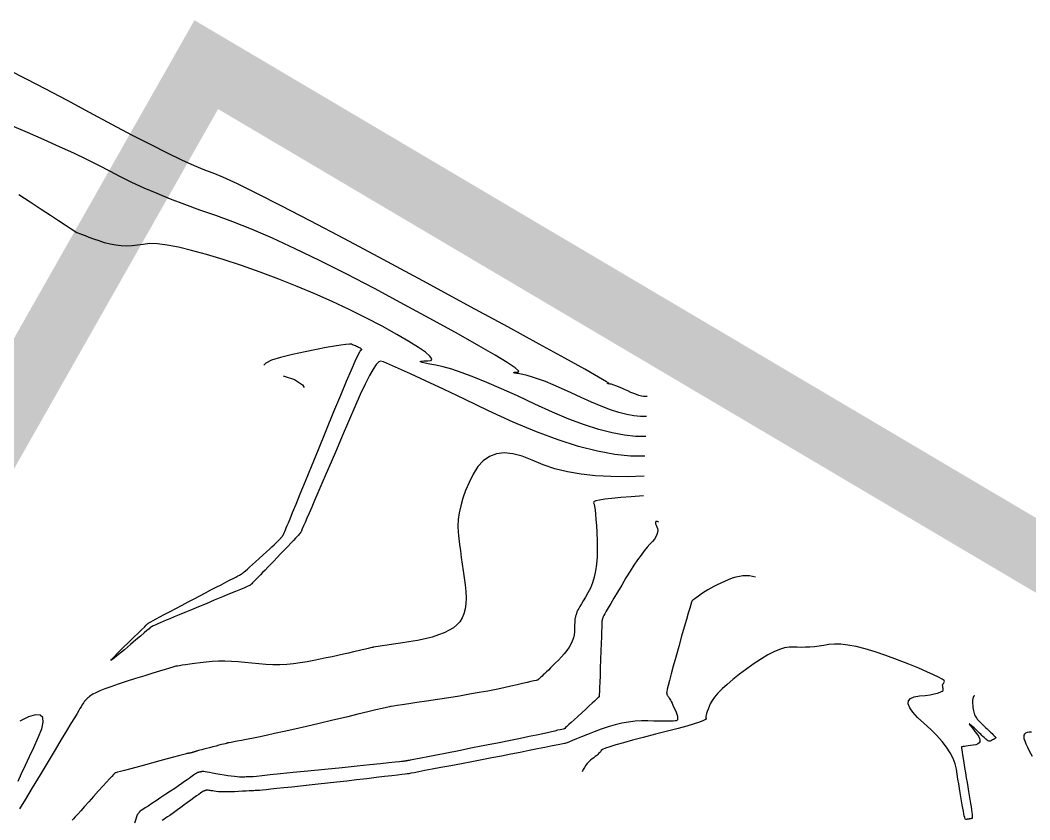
# Model space of a CAD drawing. Header units: metres. Extents: x 729358 to 732680, y 1423022 to 1426117.
# Drawn here: x 730792.7 to 730852.9, y 1425866.4 to 1425914 of the extents above; entities that cross this region are included whole.
import ezdxf

# ---------------------------------------------------------------- set-up
doc = ezdxf.new("R2010")
doc.units = ezdxf.units.M
doc.header["$MEASUREMENT"] = 0
doc.linetypes.add('PHANTOM', pattern=[2.5, 1.25, -0.25, 0.25, -0.25, 0.25, -0.25])
for name, color, linetype in [('36Bound', 6, 'PHANTOM'), ('CONTOUR', 59, 'Continuous'), ('INDEX-CON', 252, 'Continuous')]:
    doc.layers.add(name, color=color, linetype=linetype)

# ---------------------------------------------------------------- blocks, each defined once
blk = doc.blocks.new('ct 50 rai')
at = {"layer": 'CONTOUR', "flags": 128}
blk.add_lwpolyline([(-171.962, 111.361), (-172.319, 111.361), (-172.713, 111.401), (-173.144, 111.482), (-173.613, 111.603), (-174.118, 111.765), (-174.66, 111.967), (-175.239, 112.209), (-175.855, 112.491), (-176.465, 112.777), (-177.024, 113.03), (-177.534, 113.25), (-177.993, 113.438), (-178.402, 113.592), (-178.761, 113.713), (-179.07, 113.801), (-179.329, 113.856), (-179.538, 113.892), (-179.697, 113.924), (-179.807, 113.95), (-179.868, 113.971), (-179.879, 113.988), (-179.84, 113.999), (-179.752, 114.005), (-179.614, 114.007), (-179.578, 114.068), (-179.794, 114.256), (-180.262, 114.568), (-180.983, 115.007), (-181.956, 115.571), (-183.181, 116.261), (-184.658, 117.076), (-186.388, 118.016), (-188.188, 118.978), (-189.875, 119.854), (-191.451, 120.645), (-192.915, 121.352), (-194.266, 121.974), (-195.506, 122.511), (-196.633, 122.963), (-197.649, 123.331), (-198.587, 123.656), (-199.482, 123.983), (-200.336, 124.311), (-201.146, 124.639), (-201.914, 124.969), (-202.64, 125.3), (-203.323, 125.632), (-203.964, 125.965), (-204.616, 126.307), (-205.333, 126.666), (-206.117, 127.042), (-206.966, 127.434), (-207.881, 127.844), (-208.862, 128.27), (-209.908, 128.713)], dxfattribs=at)
at = {"layer": 'CONTOUR'}
for points in [[(-172.054, 108.994), (-172.91, 108.994), (-173.855, 109.091), (-174.889, 109.285), (-176.012, 109.576), (-177.223, 109.963), (-178.524, 110.447), (-179.913, 111.028), (-181.391, 111.705), (-182.823, 112.387), (-184.077, 112.979), (-185.15, 113.482), (-186.045, 113.897), (-186.76, 114.223), (-187.295, 114.459), (-187.651, 114.607), (-187.828, 114.666), (-187.933, 114.622), (-188.077, 114.463), (-188.258, 114.187), (-188.478, 113.796), (-188.735, 113.289), (-189.03, 112.665), (-189.362, 111.926), (-189.733, 111.071), (-190.108, 110.192), (-190.454, 109.382), (-190.772, 108.639), (-191.061, 107.965), (-191.32, 107.36), (-191.552, 106.822), (-191.754, 106.353), (-191.927, 105.953), (-192.077, 105.608), (-192.208, 105.308), (-192.32, 105.052), (-192.413, 104.84), (-192.487, 104.673), (-192.543, 104.55), (-192.58, 104.471), (-192.597, 104.436), (-192.606, 104.424), (-192.613, 104.412), (-192.62, 104.402), (-192.627, 104.392), (-192.632, 104.383), (-192.638, 104.375), (-192.643, 104.368), (-192.647, 104.362), (-192.665, 104.341), (-192.71, 104.292), (-192.783, 104.215), (-192.884, 104.109), (-193.013, 103.975), (-193.169, 103.812), (-193.353, 103.62), (-193.564, 103.4), (-193.784, 103.172), (-193.991, 102.956), (-194.187, 102.752), (-194.371, 102.561), (-194.543, 102.382), (-194.703, 102.215), (-194.851, 102.061), (-194.988, 101.919), (-195.111, 101.792), (-195.219, 101.68), (-195.311, 101.585), (-195.389, 101.506), (-195.451, 101.444), (-195.498, 101.397), (-195.529, 101.367), (-195.546, 101.352), (-195.555, 101.346), (-195.564, 101.34), (-195.573, 101.334), (-195.583, 101.327), (-195.593, 101.32), (-195.603, 101.313), (-195.613, 101.306), (-195.624, 101.299), (-195.666, 101.278), (-195.772, 101.232), (-195.94, 101.161), (-196.172, 101.063), (-196.467, 100.94), (-196.825, 100.791), (-197.246, 100.616), (-197.731, 100.415), (-198.227, 100.21), (-198.684, 100.02), (-199.102, 99.847), (-199.48, 99.689), (-199.818, 99.548), (-200.118, 99.423), (-200.377, 99.314), (-200.598, 99.221), (-200.787, 99.14), (-200.953, 99.07), (-201.095, 99.008), (-201.214, 98.957), (-201.309, 98.915), (-201.381, 98.883), (-201.43, 98.86), (-201.455, 98.847), (-201.468, 98.839), (-201.479, 98.832), (-201.49, 98.826), (-201.499, 98.821), (-201.506, 98.816), (-201.513, 98.812), (-201.518, 98.809), (-201.521, 98.807), (-201.549, 98.784), (-201.624, 98.72), (-201.748, 98.615), (-201.921, 98.468), (-202.142, 98.28), (-202.411, 98.051), (-202.729, 97.78), (-203.094, 97.468), (-203.437, 97.178), (-203.685, 96.975), (-203.838, 96.859), (-203.896, 96.829), (-203.859, 96.886), (-203.727, 97.029), (-203.5, 97.259), (-203.179, 97.576), (-202.832, 97.913), (-202.532, 98.206), (-202.277, 98.454), (-202.068, 98.657), (-201.904, 98.816), (-201.787, 98.93), (-201.715, 99), (-201.689, 99.025), (-201.685, 99.028), (-201.68, 99.031), (-201.674, 99.036), (-201.666, 99.041), (-201.658, 99.047), (-201.649, 99.054), (-201.639, 99.061), (-201.627, 99.07), (-201.592, 99.09), (-201.509, 99.136), (-201.381, 99.205), (-201.205, 99.299), (-200.982, 99.418), (-200.713, 99.561), (-200.397, 99.728), (-200.035, 99.919), (-199.654, 100.12), (-199.286, 100.314), (-198.93, 100.501), (-198.586, 100.682), (-198.253, 100.857), (-197.933, 101.025), (-197.624, 101.186), (-197.327, 101.341), (-197.054, 101.483), (-196.818, 101.607), (-196.617, 101.711), (-196.452, 101.797), (-196.323, 101.865), (-196.23, 101.913), (-196.172, 101.943), (-196.151, 101.954), (-196.148, 101.956), (-196.144, 101.959), (-196.141, 101.961), (-196.137, 101.963), (-196.133, 101.966), (-196.128, 101.968), (-196.124, 101.971), (-196.119, 101.974), (-196.114, 101.977), (-196.108, 101.981), (-196.102, 101.985), (-196.095, 101.99), (-196.088, 101.995), (-196.08, 102), (-196.071, 102.006), (-196.062, 102.012), (-196.053, 102.019), (-196.045, 102.025), (-196.037, 102.03), (-196.03, 102.035), (-196.024, 102.04), (-196.019, 102.043), (-196.014, 102.047), (-196.01, 102.05), (-195.992, 102.066), (-195.945, 102.108), (-195.869, 102.176), (-195.763, 102.27), (-195.629, 102.39), (-195.465, 102.537), (-195.273, 102.71), (-195.051, 102.908), (-194.827, 103.11), (-194.626, 103.292), (-194.449, 103.453), (-194.295, 103.595), (-194.165, 103.716), (-194.058, 103.816), (-193.975, 103.897), (-193.916, 103.957), (-193.871, 104.006), (-193.829, 104.05), (-193.793, 104.091), (-193.76, 104.128), (-193.731, 104.161), (-193.707, 104.19), (-193.687, 104.215), (-193.671, 104.236), (-193.658, 104.255), (-193.646, 104.271), (-193.636, 104.286), (-193.628, 104.298), (-193.621, 104.308), (-193.615, 104.316), (-193.611, 104.322), (-193.608, 104.326), (-193.602, 104.339), (-193.587, 104.374), (-193.563, 104.431), (-193.531, 104.508), (-193.489, 104.607), (-193.439, 104.728), (-193.38, 104.869), (-193.312, 105.032), (-193.214, 105.27), (-193.063, 105.637), (-192.86, 106.131), (-192.605, 106.754), (-192.297, 107.506), (-191.937, 108.385), (-191.525, 109.393), (-191.06, 110.53), (-190.598, 111.655), (-190.194, 112.63), (-189.846, 113.456), (-189.557, 114.131), (-189.325, 114.656), (-189.15, 115.031), (-189.033, 115.256), (-188.973, 115.331), (-188.947, 115.332), (-188.932, 115.338), (-188.929, 115.347), (-188.936, 115.36), (-188.953, 115.377), (-188.982, 115.398), (-189.022, 115.422), (-189.072, 115.451), (-189.128, 115.48), (-189.186, 115.509), (-189.245, 115.537), (-189.306, 115.564), (-189.368, 115.59), (-189.431, 115.615), (-189.496, 115.639), (-189.562, 115.662), (-189.675, 115.672), (-189.881, 115.657), (-190.181, 115.618), (-190.573, 115.555), (-191.059, 115.466), (-191.638, 115.353), (-192.31, 115.216), (-193.075, 115.053), (-193.793, 114.881), (-194.324, 114.711), (-194.666, 114.546), (-194.781, 114.426)], [(-193.633, 113.788), (-193.566, 113.772), (-192.95, 113.566), (-192.481, 113.24), (-192.369, 113.085)], [(-172.145, 106.627), (-172.874, 106.58), (-173.5, 106.532), (-174.025, 106.484), (-174.449, 106.433), (-174.77, 106.382), (-174.991, 106.329), (-175.109, 106.275), (-175.126, 106.22), (-175.093, 106.136), (-175.061, 105.995), (-175.032, 105.798), (-175.003, 105.544), (-174.977, 105.233), (-174.952, 104.865), (-174.929, 104.441), (-174.907, 103.96), (-174.897, 103.466), (-174.91, 103.003), (-174.945, 102.569), (-175.002, 102.165), (-175.082, 101.792), (-175.184, 101.449), (-175.309, 101.136), (-175.456, 100.853), (-175.604, 100.602), (-175.733, 100.383), (-175.842, 100.197), (-175.933, 100.044), (-176.004, 99.923), (-176.055, 99.835), (-176.087, 99.779), (-176.1, 99.757), (-176.104, 99.747), (-176.109, 99.731), (-176.116, 99.71), (-176.125, 99.682), (-176.135, 99.648), (-176.147, 99.608), (-176.161, 99.562), (-176.176, 99.509), (-176.191, 99.457), (-176.205, 99.411), (-176.216, 99.372), (-176.225, 99.339), (-176.232, 99.312), (-176.236, 99.292), (-176.239, 99.278), (-176.24, 99.27), (-176.241, 99.255), (-176.242, 99.217), (-176.244, 99.158), (-176.247, 99.077), (-176.25, 98.974), (-176.255, 98.848), (-176.26, 98.701), (-176.266, 98.532), (-176.284, 98.351), (-176.324, 98.169), (-176.387, 97.984), (-176.472, 97.798), (-176.58, 97.611), (-176.711, 97.422), (-176.864, 97.231), (-177.04, 97.038), (-177.221, 96.852), (-177.388, 96.681), (-177.542, 96.524), (-177.683, 96.383), (-177.811, 96.256), (-177.926, 96.144), (-178.027, 96.047), (-178.116, 95.964), (-178.193, 95.893), (-178.259, 95.832), (-178.316, 95.78), (-178.363, 95.738), (-178.399, 95.704), (-178.426, 95.68), (-178.442, 95.666), (-178.449, 95.66), (-178.475, 95.654), (-178.551, 95.636), (-178.677, 95.607), (-178.852, 95.566), (-179.078, 95.514), (-179.353, 95.451), (-179.678, 95.376), (-180.053, 95.29), (-180.471, 95.197), (-180.926, 95.103), (-181.418, 95.007), (-181.948, 94.91), (-182.514, 94.811), (-183.117, 94.71), (-183.758, 94.608), (-184.435, 94.505), (-185.088, 94.407), (-185.654, 94.322), (-186.134, 94.25), (-186.527, 94.191), (-186.834, 94.144), (-187.055, 94.111), (-187.189, 94.091), (-187.237, 94.083), (-187.294, 94.069), (-187.458, 94.031), (-187.726, 93.967), (-188.101, 93.877), (-188.581, 93.763), (-189.167, 93.624), (-189.859, 93.459), (-190.656, 93.269), (-191.476, 93.075), (-192.234, 92.898), (-192.93, 92.737), (-193.565, 92.594), (-194.138, 92.467), (-194.649, 92.357), (-195.099, 92.263), (-195.487, 92.187), (-195.823, 92.123), (-196.115, 92.067), (-196.364, 92.019), (-196.569, 91.98), (-196.731, 91.949), (-196.849, 91.926), (-196.923, 91.911), (-196.955, 91.904), (-196.976, 91.899), (-197.023, 91.886), (-197.094, 91.868), (-197.19, 91.843), (-197.311, 91.811), (-197.457, 91.773), (-197.628, 91.728), (-197.823, 91.677), (-198.02, 91.626), (-198.195, 91.58), (-198.347, 91.54), (-198.478, 91.505), (-198.586, 91.477), (-198.672, 91.454), (-198.736, 91.436), (-198.778, 91.425), (-198.808, 91.416), (-198.838, 91.407), (-198.867, 91.399), (-198.896, 91.39), (-198.924, 91.381), (-198.951, 91.373), (-198.978, 91.364), (-199.004, 91.356), (-199.03, 91.347), (-199.056, 91.339), (-199.082, 91.332), (-199.109, 91.325), (-199.136, 91.319), (-199.164, 91.314), (-199.192, 91.308), (-199.22, 91.304), (-199.246, 91.3), (-199.269, 91.296), (-199.289, 91.293), (-199.305, 91.29), (-199.318, 91.288), (-199.327, 91.287), (-199.333, 91.286), (-199.335, 91.285), (-199.369, 91.276), (-199.47, 91.249), (-199.637, 91.204), (-199.872, 91.141), (-200.173, 91.06), (-200.541, 90.961), (-200.976, 90.845), (-201.477, 90.71), (-201.979, 90.575), (-202.415, 90.458), (-202.785, 90.359), (-203.09, 90.277), (-203.329, 90.212), (-203.501, 90.165), (-203.608, 90.136), (-203.65, 90.124), (-203.677, 90.1), (-203.742, 90.033), (-203.844, 89.922), (-203.985, 89.769), (-204.164, 89.574), (-204.38, 89.335), (-204.634, 89.054), (-204.926, 88.729), (-205.218, 88.404), (-205.474, 88.12), (-205.693, 87.877), (-205.875, 87.675), (-206.021, 87.514), (-206.13, 87.395), (-206.202, 87.316)], [(-165.472, 101.782), (-165.647, 101.834), (-165.83, 101.865), (-166.021, 101.876), (-166.22, 101.867), (-166.426, 101.838), (-166.64, 101.789), (-166.862, 101.721), (-167.091, 101.632), (-167.319, 101.532), (-167.537, 101.433), (-167.744, 101.333), (-167.94, 101.233), (-168.126, 101.132), (-168.301, 101.031), (-168.465, 100.929), (-168.619, 100.827), (-168.759, 100.731), (-168.882, 100.645), (-168.987, 100.57), (-169.075, 100.505), (-169.146, 100.452), (-169.2, 100.409), (-169.237, 100.377), (-169.256, 100.356), (-169.277, 100.3), (-169.321, 100.163), (-169.386, 99.946), (-169.474, 99.648), (-169.583, 99.27), (-169.715, 98.811), (-169.868, 98.271), (-170.043, 97.651), (-170.218, 97.03), (-170.368, 96.489), (-170.494, 96.026), (-170.597, 95.643), (-170.675, 95.338), (-170.73, 95.113), (-170.76, 94.967), (-170.767, 94.901), (-170.762, 94.875), (-170.757, 94.852), (-170.753, 94.832), (-170.749, 94.815), (-170.746, 94.801), (-170.743, 94.79), (-170.741, 94.781), (-170.739, 94.776), (-170.736, 94.77), (-170.73, 94.76), (-170.722, 94.747), (-170.71, 94.73), (-170.695, 94.71), (-170.678, 94.686), (-170.657, 94.658), (-170.634, 94.627), (-170.606, 94.586), (-170.573, 94.531), (-170.535, 94.461), (-170.491, 94.376), (-170.442, 94.276), (-170.388, 94.162), (-170.328, 94.033), (-170.263, 93.889), (-170.203, 93.747), (-170.157, 93.622), (-170.126, 93.514), (-170.11, 93.424), (-170.108, 93.35), (-170.122, 93.295), (-170.15, 93.256), (-170.193, 93.235), (-170.263, 93.224), (-170.374, 93.216), (-170.525, 93.211), (-170.717, 93.209), (-170.948, 93.209), (-171.221, 93.213), (-171.533, 93.219), (-171.886, 93.229), (-172.262, 93.228), (-172.646, 93.204), (-173.036, 93.158), (-173.432, 93.088), (-173.836, 92.995), (-174.246, 92.88), (-174.663, 92.741), (-175.087, 92.579), (-175.488, 92.417), (-175.835, 92.276), (-176.13, 92.157), (-176.371, 92.059), (-176.559, 91.983), (-176.695, 91.928), (-176.777, 91.895), (-176.806, 91.883), (-176.808, 91.883), (-176.81, 91.882), (-176.812, 91.881), (-176.814, 91.881), (-176.816, 91.88), (-176.818, 91.88), (-176.82, 91.879), (-176.822, 91.879), (-176.857, 91.872), (-176.958, 91.852), (-177.126, 91.819), (-177.36, 91.773), (-177.66, 91.714), (-178.027, 91.642), (-178.461, 91.557), (-178.96, 91.459), (-179.5, 91.353), (-180.052, 91.245), (-180.616, 91.135), (-181.194, 91.024), (-181.784, 90.91), (-182.387, 90.794), (-183.003, 90.677), (-183.632, 90.557), (-184.227, 90.444), (-184.743, 90.346), (-185.18, 90.263), (-185.538, 90.195), (-185.816, 90.142), (-186.015, 90.104), (-186.136, 90.081), (-186.177, 90.073), (-186.178, 90.073), (-186.18, 90.073), (-186.181, 90.073), (-186.183, 90.072), (-186.186, 90.072), (-186.188, 90.072), (-186.191, 90.071), (-186.194, 90.071), (-186.234, 90.066), (-186.351, 90.052), (-186.544, 90.029), (-186.812, 89.997), (-187.157, 89.956), (-187.577, 89.906), (-188.073, 89.847), (-188.645, 89.779), (-189.249, 89.708), (-189.84, 89.639), (-190.418, 89.573), (-190.983, 89.51), (-191.535, 89.449), (-192.074, 89.391), (-192.601, 89.335), (-193.114, 89.282), (-193.59, 89.234), (-194.003, 89.192), (-194.353, 89.156), (-194.641, 89.127), (-194.866, 89.104), (-195.028, 89.087), (-195.128, 89.077), (-195.164, 89.074), (-195.17, 89.073), (-195.176, 89.073), (-195.182, 89.073), (-195.189, 89.073), (-195.196, 89.073), (-195.203, 89.073), (-195.211, 89.073), (-195.218, 89.074), (-195.242, 89.073), (-195.297, 89.071), (-195.384, 89.067), (-195.501, 89.061), (-195.651, 89.053), (-195.831, 89.044), (-196.043, 89.032), (-196.286, 89.019), (-196.535, 89.007), (-196.764, 88.999), (-196.974, 88.995), (-197.165, 88.995), (-197.335, 88.999), (-197.487, 89.007), (-197.619, 89.018), (-197.731, 89.034), (-197.828, 89.051), (-197.912, 89.065), (-197.984, 89.077), (-198.044, 89.087), (-198.091, 89.095), (-198.126, 89.1), (-198.15, 89.103), (-198.16, 89.103), (-198.166, 89.102), (-198.173, 89.101), (-198.18, 89.1), (-198.19, 89.098), (-198.2, 89.096), (-198.211, 89.094), (-198.224, 89.091), (-198.238, 89.088), (-198.254, 89.084), (-198.27, 89.08), (-198.286, 89.075), (-198.304, 89.069), (-198.322, 89.062), (-198.342, 89.055), (-198.362, 89.047), (-198.382, 89.038), (-198.416, 89.019), (-198.474, 88.982), (-198.556, 88.926), (-198.662, 88.85), (-198.793, 88.756), (-198.948, 88.644), (-199.127, 88.512), (-199.331, 88.362), (-199.54, 88.207), (-199.736, 88.063), (-199.92, 87.93), (-200.091, 87.808), (-200.248, 87.696), (-200.393, 87.595), (-200.525, 87.505), (-200.645, 87.426), (-200.751, 87.355), (-200.845, 87.293)], [(-149.003, 92.551), (-149.149, 92.548), (-149.268, 92.53), (-149.36, 92.495), (-149.425, 92.444), (-149.463, 92.378), (-149.474, 92.295), (-149.458, 92.186), (-149.415, 92.044), (-149.344, 91.866), (-149.247, 91.654), (-149.122, 91.407), (-148.97, 91.126)]]:
    blk.add_lwpolyline(points, dxfattribs=at)
at = {"layer": 'INDEX-CON', "flags": 128}
for points in [[(-171.917, 112.544), (-172.024, 112.544), (-172.143, 112.556), (-172.272, 112.581), (-172.413, 112.617), (-172.565, 112.666), (-172.728, 112.726), (-172.902, 112.799), (-173.087, 112.884), (-173.271, 112.97), (-173.439, 113.046), (-173.592, 113.112), (-173.73, 113.169), (-173.853, 113.215), (-173.961, 113.251), (-174.054, 113.278), (-174.132, 113.295), (-174.195, 113.305), (-174.243, 113.315), (-174.276, 113.323), (-174.294, 113.329), (-174.297, 113.334), (-174.286, 113.337), (-174.259, 113.339), (-174.218, 113.34), (-174.344, 113.433), (-174.821, 113.712), (-175.649, 114.177), (-176.827, 114.829), (-178.356, 115.667), (-180.235, 116.692), (-182.465, 117.902), (-185.046, 119.299), (-187.656, 120.706), (-189.977, 121.944), (-192.008, 123.015), (-193.748, 123.918), (-195.199, 124.652), (-196.359, 125.219), (-197.229, 125.619), (-197.81, 125.85), (-198.305, 126.036), (-198.923, 126.298), (-199.662, 126.636), (-200.522, 127.05), (-201.504, 127.541), (-202.608, 128.109), (-203.833, 128.752), (-205.179, 129.472), (-206.535, 130.198), (-207.787, 130.858), (-208.936, 131.454), (-209.982, 131.984)], [(-172.008, 110.177), (-172.615, 110.178), (-173.284, 110.246), (-174.017, 110.384), (-174.812, 110.59), (-175.67, 110.864), (-176.592, 111.207), (-177.576, 111.618), (-178.623, 112.098), (-179.659, 112.584), (-180.61, 113.014), (-181.475, 113.389), (-182.256, 113.706), (-182.951, 113.968), (-183.561, 114.174), (-184.086, 114.324), (-184.526, 114.418), (-184.881, 114.479), (-185.152, 114.533), (-185.339, 114.577), (-185.442, 114.613), (-185.46, 114.641), (-185.395, 114.66), (-185.245, 114.671), (-185.011, 114.674), (-184.812, 114.704), (-184.767, 114.799), (-184.876, 114.96), (-185.138, 115.185), (-185.555, 115.475), (-186.126, 115.829), (-186.851, 116.249), (-187.73, 116.734), (-188.697, 117.242), (-189.688, 117.735), (-190.702, 118.211), (-191.739, 118.671), (-192.799, 119.114), (-193.882, 119.542), (-194.989, 119.953), (-196.119, 120.348), (-197.209, 120.706), (-198.197, 121.007), (-199.083, 121.251), (-199.867, 121.438), (-200.548, 121.568), (-201.127, 121.641), (-201.604, 121.657), (-201.978, 121.616), (-202.302, 121.559), (-202.627, 121.525), (-202.953, 121.515), (-203.281, 121.528), (-203.609, 121.566), (-203.939, 121.627), (-204.27, 121.712), (-204.602, 121.82), (-204.914, 121.933), (-205.184, 122.031), (-205.413, 122.114), (-205.6, 122.182), (-205.745, 122.235), (-205.849, 122.273), (-205.912, 122.295), (-205.933, 122.303), (-205.976, 122.331), (-206.106, 122.417), (-206.323, 122.559), (-206.626, 122.758), (-207.016, 123.014), (-207.493, 123.326), (-208.057, 123.696), (-208.707, 124.122), (-209.391, 124.562)]]:
    blk.add_lwpolyline(points, dxfattribs=at)
at = {"layer": 'INDEX-CON'}
for points in [[(-172.1, 107.81), (-173.121, 107.771), (-174.09, 107.776), (-175.005, 107.827), (-175.868, 107.922), (-176.676, 108.062), (-177.432, 108.247), (-178.134, 108.476), (-178.784, 108.751), (-179.383, 108.997), (-179.938, 109.144), (-180.446, 109.19), (-180.91, 109.136), (-181.327, 108.982), (-181.699, 108.728), (-182.026, 108.374), (-182.307, 107.919), (-182.546, 107.424), (-182.749, 106.946), (-182.915, 106.487), (-183.044, 106.046), (-183.136, 105.623), (-183.19, 105.218), (-183.208, 104.831), (-183.189, 104.463), (-183.15, 104.099), (-183.107, 103.728), (-183.061, 103.349), (-183.012, 102.962), (-182.959, 102.567), (-182.903, 102.164), (-182.844, 101.754), (-182.781, 101.335), (-182.732, 100.928), (-182.715, 100.552), (-182.728, 100.207), (-182.774, 99.893), (-182.85, 99.61), (-182.958, 99.358), (-183.097, 99.137), (-183.268, 98.948), (-183.475, 98.779), (-183.726, 98.622), (-184.019, 98.478), (-184.356, 98.345), (-184.735, 98.224), (-185.157, 98.115), (-185.622, 98.018), (-186.13, 97.932), (-186.627, 97.858), (-187.057, 97.793), (-187.422, 97.739), (-187.721, 97.694), (-187.953, 97.659), (-188.12, 97.634), (-188.22, 97.619), (-188.255, 97.613), (-188.274, 97.609), (-188.33, 97.595), (-188.423, 97.573), (-188.551, 97.543), (-188.716, 97.504), (-188.917, 97.456), (-189.154, 97.399), (-189.428, 97.334), (-189.726, 97.264), (-190.038, 97.193), (-190.365, 97.122), (-190.704, 97.049), (-191.058, 96.976), (-191.426, 96.901), (-191.807, 96.826), (-192.202, 96.75), (-192.605, 96.681), (-193.011, 96.629), (-193.418, 96.594), (-193.828, 96.575), (-194.24, 96.572), (-194.655, 96.587), (-195.071, 96.617), (-195.49, 96.664), (-195.906, 96.713), (-196.313, 96.749), (-196.712, 96.772), (-197.102, 96.781), (-197.484, 96.777), (-197.857, 96.761), (-198.222, 96.731), (-198.578, 96.688), (-198.909, 96.642), (-199.197, 96.601), (-199.443, 96.566), (-199.647, 96.537), (-199.807, 96.514), (-199.926, 96.496), (-200.002, 96.485), (-200.036, 96.479), (-200.084, 96.465), (-200.204, 96.429), (-200.395, 96.371), (-200.658, 96.29), (-200.993, 96.187), (-201.399, 96.061), (-201.876, 95.914), (-202.426, 95.744), (-202.979, 95.57), (-203.47, 95.409), (-203.897, 95.263), (-204.262, 95.131), (-204.563, 95.013), (-204.801, 94.908), (-204.976, 94.818), (-205.088, 94.742), (-205.164, 94.677), (-205.23, 94.62), (-205.285, 94.572), (-205.331, 94.533), (-205.367, 94.502), (-205.392, 94.48), (-205.408, 94.466), (-205.414, 94.461), (-205.415, 94.459), (-205.418, 94.456), (-205.422, 94.451), (-205.428, 94.444), (-205.435, 94.436), (-205.443, 94.426), (-205.453, 94.415), (-205.464, 94.402), (-205.479, 94.381), (-205.503, 94.346), (-205.535, 94.298), (-205.575, 94.235), (-205.623, 94.158), (-205.679, 94.067), (-205.743, 93.962), (-205.815, 93.843), (-205.918, 93.673), (-206.074, 93.415), (-206.283, 93.069), (-206.544, 92.635), (-206.859, 92.113), (-207.227, 91.504), (-207.647, 90.806), (-208.121, 90.02), (-208.59, 89.242), (-208.997, 88.566), (-209.342, 87.993)], [(-209.435, 89.642), (-209.219, 90.098), (-208.99, 90.584), (-208.748, 91.101), (-208.495, 91.65), (-208.228, 92.229), (-208.017, 92.758), (-207.929, 93.158), (-207.963, 93.429), (-208.121, 93.57), (-208.401, 93.581), (-208.805, 93.462), (-209.331, 93.214)], [(-171.225, 105.075), (-171.302, 105.099), (-171.361, 105.106), (-171.403, 105.097), (-171.427, 105.071), (-171.434, 105.027), (-171.422, 104.968), (-171.394, 104.891), (-171.348, 104.797), (-171.306, 104.692), (-171.291, 104.579), (-171.303, 104.459), (-171.341, 104.331), (-171.406, 104.196), (-171.497, 104.053), (-171.615, 103.904), (-171.76, 103.746), (-171.924, 103.568), (-172.102, 103.353), (-172.292, 103.104), (-172.496, 102.818), (-172.713, 102.497), (-172.944, 102.14), (-173.187, 101.748), (-173.444, 101.32), (-173.691, 100.901), (-173.906, 100.535), (-174.09, 100.223), (-174.242, 99.964), (-174.362, 99.758), (-174.45, 99.606), (-174.507, 99.507), (-174.532, 99.461), (-174.54, 99.442), (-174.549, 99.422), (-174.557, 99.402), (-174.565, 99.381), (-174.573, 99.359), (-174.581, 99.336), (-174.588, 99.313), (-174.595, 99.29), (-174.601, 99.266), (-174.607, 99.244), (-174.612, 99.224), (-174.616, 99.204), (-174.618, 99.186), (-174.62, 99.169), (-174.621, 99.154), (-174.622, 99.14), (-174.622, 99.092), (-174.626, 98.978), (-174.632, 98.796), (-174.64, 98.547), (-174.652, 98.23), (-174.665, 97.846), (-174.681, 97.395), (-174.7, 96.877), (-174.719, 96.359), (-174.735, 95.91), (-174.75, 95.529), (-174.763, 95.217), (-174.773, 94.974), (-174.782, 94.799), (-174.788, 94.693), (-174.793, 94.655), (-174.812, 94.637), (-174.862, 94.591), (-174.944, 94.515), (-175.057, 94.411), (-175.202, 94.278), (-175.378, 94.116), (-175.585, 93.926), (-175.824, 93.706), (-176.063, 93.487), (-176.271, 93.297), (-176.447, 93.136), (-176.592, 93.003), (-176.706, 92.899), (-176.788, 92.825), (-176.839, 92.779), (-176.859, 92.762), (-176.879, 92.756), (-176.929, 92.744), (-177.009, 92.724), (-177.12, 92.698), (-177.261, 92.665), (-177.433, 92.625), (-177.635, 92.578), (-177.868, 92.525), (-178.155, 92.46), (-178.52, 92.382), (-178.962, 92.289), (-179.482, 92.183), (-180.079, 92.061), (-180.754, 91.926), (-181.507, 91.777), (-182.337, 91.613), (-183.156, 91.452), (-183.873, 91.311), (-184.489, 91.19), (-185.003, 91.089), (-185.416, 91.008), (-185.728, 90.947), (-185.939, 90.906), (-186.048, 90.885), (-186.103, 90.875), (-186.15, 90.866), (-186.191, 90.858), (-186.224, 90.852), (-186.249, 90.847), (-186.268, 90.843), (-186.279, 90.841), (-186.282, 90.841), (-186.283, 90.841), (-186.284, 90.84), (-186.287, 90.84), (-186.29, 90.84), (-186.294, 90.839), (-186.299, 90.838), (-186.305, 90.837), (-186.311, 90.836), (-186.321, 90.835), (-186.338, 90.833), (-186.361, 90.83), (-186.39, 90.826), (-186.425, 90.822), (-186.466, 90.817), (-186.514, 90.811), (-186.568, 90.805), (-186.69, 90.792), (-186.94, 90.766), (-187.318, 90.726), (-187.825, 90.674), (-188.46, 90.609), (-189.224, 90.531), (-190.117, 90.44), (-191.138, 90.336), (-192.155, 90.232), (-193.037, 90.143), (-193.784, 90.067), (-194.395, 90.004), (-194.871, 89.956), (-195.212, 89.921), (-195.417, 89.9), (-195.486, 89.893), (-195.489, 89.893), (-195.494, 89.893), (-195.501, 89.893), (-195.509, 89.894), (-195.52, 89.894), (-195.532, 89.895), (-195.547, 89.895), (-195.563, 89.896), (-195.585, 89.897), (-195.617, 89.897), (-195.658, 89.896), (-195.708, 89.894), (-195.767, 89.892), (-195.836, 89.888), (-195.914, 89.884), (-196.002, 89.88), (-196.105, 89.878), (-196.227, 89.882), (-196.371, 89.893), (-196.535, 89.909), (-196.719, 89.932), (-196.923, 89.961), (-197.148, 89.996), (-197.394, 90.037), (-197.633, 90.079), (-197.842, 90.115), (-198.018, 90.146), (-198.163, 90.17), (-198.276, 90.19), (-198.357, 90.203), (-198.407, 90.211), (-198.425, 90.214), (-198.43, 90.213), (-198.439, 90.211), (-198.452, 90.209), (-198.469, 90.205), (-198.491, 90.2), (-198.517, 90.195), (-198.547, 90.188), (-198.582, 90.18), (-198.617, 90.172), (-198.649, 90.165), (-198.677, 90.158), (-198.703, 90.152), (-198.725, 90.145), (-198.743, 90.14), (-198.759, 90.135), (-198.771, 90.13), (-198.787, 90.121), (-198.816, 90.102), (-198.856, 90.074), (-198.909, 90.037), (-198.973, 89.991), (-199.049, 89.936), (-199.138, 89.871), (-199.238, 89.797), (-199.357, 89.71), (-199.502, 89.607), (-199.673, 89.489), (-199.869, 89.355), (-200.091, 89.205), (-200.339, 89.039), (-200.613, 88.858), (-200.913, 88.66), (-201.206, 88.467), (-201.46, 88.3), (-201.676, 88.157), (-201.854, 88.04), (-201.993, 87.948), (-202.093, 87.881), (-202.154, 87.84), (-202.177, 87.823), (-202.182, 87.818), (-202.189, 87.81), (-202.198, 87.8), (-202.208, 87.786), (-202.221, 87.77), (-202.235, 87.751), (-202.252, 87.729), (-202.27, 87.704), (-202.289, 87.68), (-202.305, 87.657), (-202.32, 87.637), (-202.332, 87.619), (-202.342, 87.604), (-202.351, 87.591), (-202.357, 87.58), (-202.361, 87.571), (-202.377, 87.517), (-202.419, 87.37), (-202.487, 87.129)], [(-152.381, 94.724), (-152.417, 94.723), (-152.448, 94.705), (-152.473, 94.671), (-152.493, 94.621), (-152.508, 94.554), (-152.518, 94.471), (-152.522, 94.372), (-152.522, 94.257), (-152.516, 94.137), (-152.507, 94.026), (-152.494, 93.924), (-152.478, 93.83), (-152.458, 93.744), (-152.434, 93.667), (-152.406, 93.598), (-152.374, 93.538), (-152.341, 93.483), (-152.307, 93.432), (-152.274, 93.383), (-152.241, 93.338), (-152.208, 93.296), (-152.175, 93.257), (-152.142, 93.221), (-152.109, 93.188), (-152.071, 93.152), (-152.024, 93.107), (-151.968, 93.054), (-151.903, 92.991), (-151.828, 92.92), (-151.744, 92.84), (-151.651, 92.75), (-151.548, 92.652), (-151.448, 92.556), (-151.362, 92.472), (-151.289, 92.4), (-151.231, 92.341), (-151.186, 92.293), (-151.156, 92.258), (-151.139, 92.235), (-151.137, 92.225), (-151.141, 92.22), (-151.145, 92.216), (-151.15, 92.211), (-151.154, 92.207), (-151.158, 92.202), (-151.163, 92.197), (-151.167, 92.193), (-151.172, 92.188), (-151.178, 92.183), (-151.185, 92.177), (-151.196, 92.17), (-151.208, 92.162), (-151.223, 92.154), (-151.24, 92.145), (-151.259, 92.134), (-151.28, 92.123), (-151.303, 92.112), (-151.326, 92.1), (-151.349, 92.089), (-151.373, 92.077), (-151.396, 92.065), (-151.42, 92.053), (-151.444, 92.041), (-151.468, 92.028), (-151.494, 92.02), (-151.524, 92.02), (-151.558, 92.028), (-151.596, 92.044), (-151.637, 92.068), (-151.683, 92.101), (-151.732, 92.141), (-151.785, 92.19), (-151.842, 92.244), (-151.904, 92.302), (-151.969, 92.364), (-152.038, 92.43), (-152.111, 92.5), (-152.188, 92.573), (-152.269, 92.65), (-152.354, 92.731), (-152.436, 92.809), (-152.507, 92.876), (-152.568, 92.931), (-152.619, 92.977), (-152.66, 93.011), (-152.69, 93.035), (-152.709, 93.047), (-152.719, 93.049), (-152.716, 93.037), (-152.697, 93.007), (-152.664, 92.959), (-152.616, 92.893), (-152.552, 92.809), (-152.474, 92.707), (-152.38, 92.588), (-152.271, 92.45), (-152.173, 92.311), (-152.111, 92.188), (-152.085, 92.08), (-152.094, 91.988), (-152.14, 91.911), (-152.221, 91.85), (-152.338, 91.804), (-152.492, 91.774), (-152.652, 91.753), (-152.792, 91.734), (-152.911, 91.718), (-153.008, 91.705), (-153.085, 91.695), (-153.141, 91.688), (-153.175, 91.683), (-153.189, 91.681), (-153.188, 91.661), (-153.181, 91.603), (-153.167, 91.506), (-153.147, 91.37), (-153.12, 91.196), (-153.086, 90.983), (-153.045, 90.732), (-152.998, 90.442), (-152.948, 90.138), (-152.9, 89.845), (-152.853, 89.562), (-152.809, 89.291), (-152.766, 89.03), (-152.725, 88.78), (-152.686, 88.541), (-152.649, 88.313), (-152.615, 88.104), (-152.588, 87.922), (-152.567, 87.768), (-152.552, 87.642), (-152.543, 87.543), (-152.54, 87.472), (-152.544, 87.429), (-152.553, 87.413), (-152.566, 87.411), (-152.579, 87.409), (-152.592, 87.406), (-152.606, 87.404), (-152.62, 87.402), (-152.634, 87.399), (-152.648, 87.397), (-152.663, 87.394), (-152.678, 87.392), (-152.694, 87.389), (-152.71, 87.387), (-152.726, 87.384), (-152.743, 87.381), (-152.761, 87.378), (-152.779, 87.375), (-152.798, 87.372), (-152.816, 87.369), (-152.834, 87.366), (-152.852, 87.363), (-152.869, 87.36), (-152.886, 87.357), (-152.902, 87.354), (-152.918, 87.352), (-152.933, 87.349), (-152.95, 87.361), (-152.969, 87.401), (-152.991, 87.469), (-153.015, 87.565), (-153.043, 87.689), (-153.073, 87.842), (-153.105, 88.022), (-153.141, 88.231), (-153.178, 88.459), (-153.218, 88.699), (-153.259, 88.948), (-153.302, 89.209), (-153.346, 89.481), (-153.393, 89.763), (-153.441, 90.056), (-153.491, 90.36), (-153.565, 90.674), (-153.688, 90.995), (-153.858, 91.324), (-154.076, 91.66), (-154.341, 92.005), (-154.655, 92.358), (-155.015, 92.718), (-155.424, 93.086), (-155.807, 93.437), (-156.09, 93.746), (-156.273, 94.012), (-156.356, 94.237), (-156.339, 94.419), (-156.223, 94.559), (-156.007, 94.657), (-155.691, 94.713), (-155.349, 94.749), (-155.054, 94.789), (-154.806, 94.833), (-154.605, 94.881), (-154.451, 94.933), (-154.343, 94.988), (-154.284, 95.047), (-154.271, 95.11), (-154.281, 95.171), (-154.289, 95.224), (-154.296, 95.268), (-154.302, 95.305), (-154.307, 95.333), (-154.31, 95.353), (-154.312, 95.365), (-154.313, 95.369), (-154.313, 95.37), (-154.313, 95.37), (-154.312, 95.371), (-154.312, 95.372), (-154.311, 95.373), (-154.31, 95.375), (-154.309, 95.377), (-154.308, 95.379), (-154.306, 95.381), (-154.305, 95.384), (-154.304, 95.385), (-154.303, 95.387), (-154.303, 95.388), (-154.302, 95.389), (-154.302, 95.389), (-154.302, 95.39), (-154.3, 95.393), (-154.295, 95.401), (-154.287, 95.415), (-154.276, 95.434), (-154.262, 95.459), (-154.245, 95.489), (-154.225, 95.525), (-154.202, 95.566), (-154.224, 95.624), (-154.339, 95.713), (-154.548, 95.83), (-154.85, 95.978), (-155.246, 96.155), (-155.736, 96.362), (-156.319, 96.598), (-156.995, 96.864), (-157.692, 97.123), (-158.336, 97.341), (-158.927, 97.517), (-159.465, 97.651), (-159.951, 97.743), (-160.383, 97.794), (-160.762, 97.802), (-161.089, 97.769), (-161.385, 97.719), (-161.672, 97.678), (-161.95, 97.647), (-162.22, 97.624), (-162.481, 97.611), (-162.733, 97.606), (-162.976, 97.611), (-163.211, 97.625), (-163.456, 97.621), (-163.73, 97.572), (-164.033, 97.478), (-164.365, 97.339), (-164.726, 97.155), (-165.117, 96.926), (-165.536, 96.651), (-165.985, 96.332), (-166.424, 96.001), (-166.815, 95.689), (-167.159, 95.399), (-167.455, 95.128), (-167.703, 94.878), (-167.903, 94.647), (-168.056, 94.438), (-168.161, 94.248), (-168.235, 94.077), (-168.297, 93.924), (-168.347, 93.787), (-168.384, 93.668), (-168.409, 93.566), (-168.421, 93.481), (-168.421, 93.413), (-168.408, 93.363), (-168.439, 93.311), (-168.569, 93.241), (-168.798, 93.152), (-169.126, 93.044), (-169.553, 92.918), (-170.08, 92.773), (-170.706, 92.609), (-171.431, 92.427), (-172.159, 92.244), (-172.794, 92.078), (-173.337, 91.93), (-173.787, 91.801), (-174.144, 91.688), (-174.408, 91.594), (-174.58, 91.517), (-174.658, 91.458), (-174.695, 91.406), (-174.742, 91.352), (-174.797, 91.295), (-174.861, 91.234), (-174.934, 91.171), (-175.017, 91.105), (-175.109, 91.036), (-175.209, 90.964), (-175.312, 90.885), (-175.408, 90.795), (-175.499, 90.694), (-175.585, 90.581), (-175.664, 90.457), (-175.738, 90.322), (-175.797, 90.195)]]:
    blk.add_lwpolyline(points, dxfattribs=at)

msp = doc.modelspace()

# ---------------------------------------------------------------- linework, layer by layer
at = {"layer": '36Bound', "const_width": 3.84}
msp.add_lwpolyline([(731089.287, 1424869.871), (731097.585, 1425120.068), (731110.411, 1425192.418), (731138.066, 1425349.107), (731186.636, 1425492.901), (731134.878, 1425523.957), (731220.888, 1425664.901), (730803.807, 1425911.355), (730764.779, 1425842.605), (730723.843, 1425770.493), (730682.741, 1425698.758), (730672.5, 1425703.906), (730659.078, 1425710.654), (730650.067, 1425715.184), (730455.778, 1425812.855), (730385.149, 1425653.569), (730390.362, 1425601.868), (730354.833, 1425374.706), (730264.082, 1425176.503), (730117.503, 1425088.872), (729994.076, 1425024.159), (729814.031, 1424892.64)], dxfattribs=at)

# ---------------------------------------------------------------- block references
msp.add_blockref('ct 50 rai', (731002.018, 1425779.034, 78))

doc.saveas('drawing.dxf')
